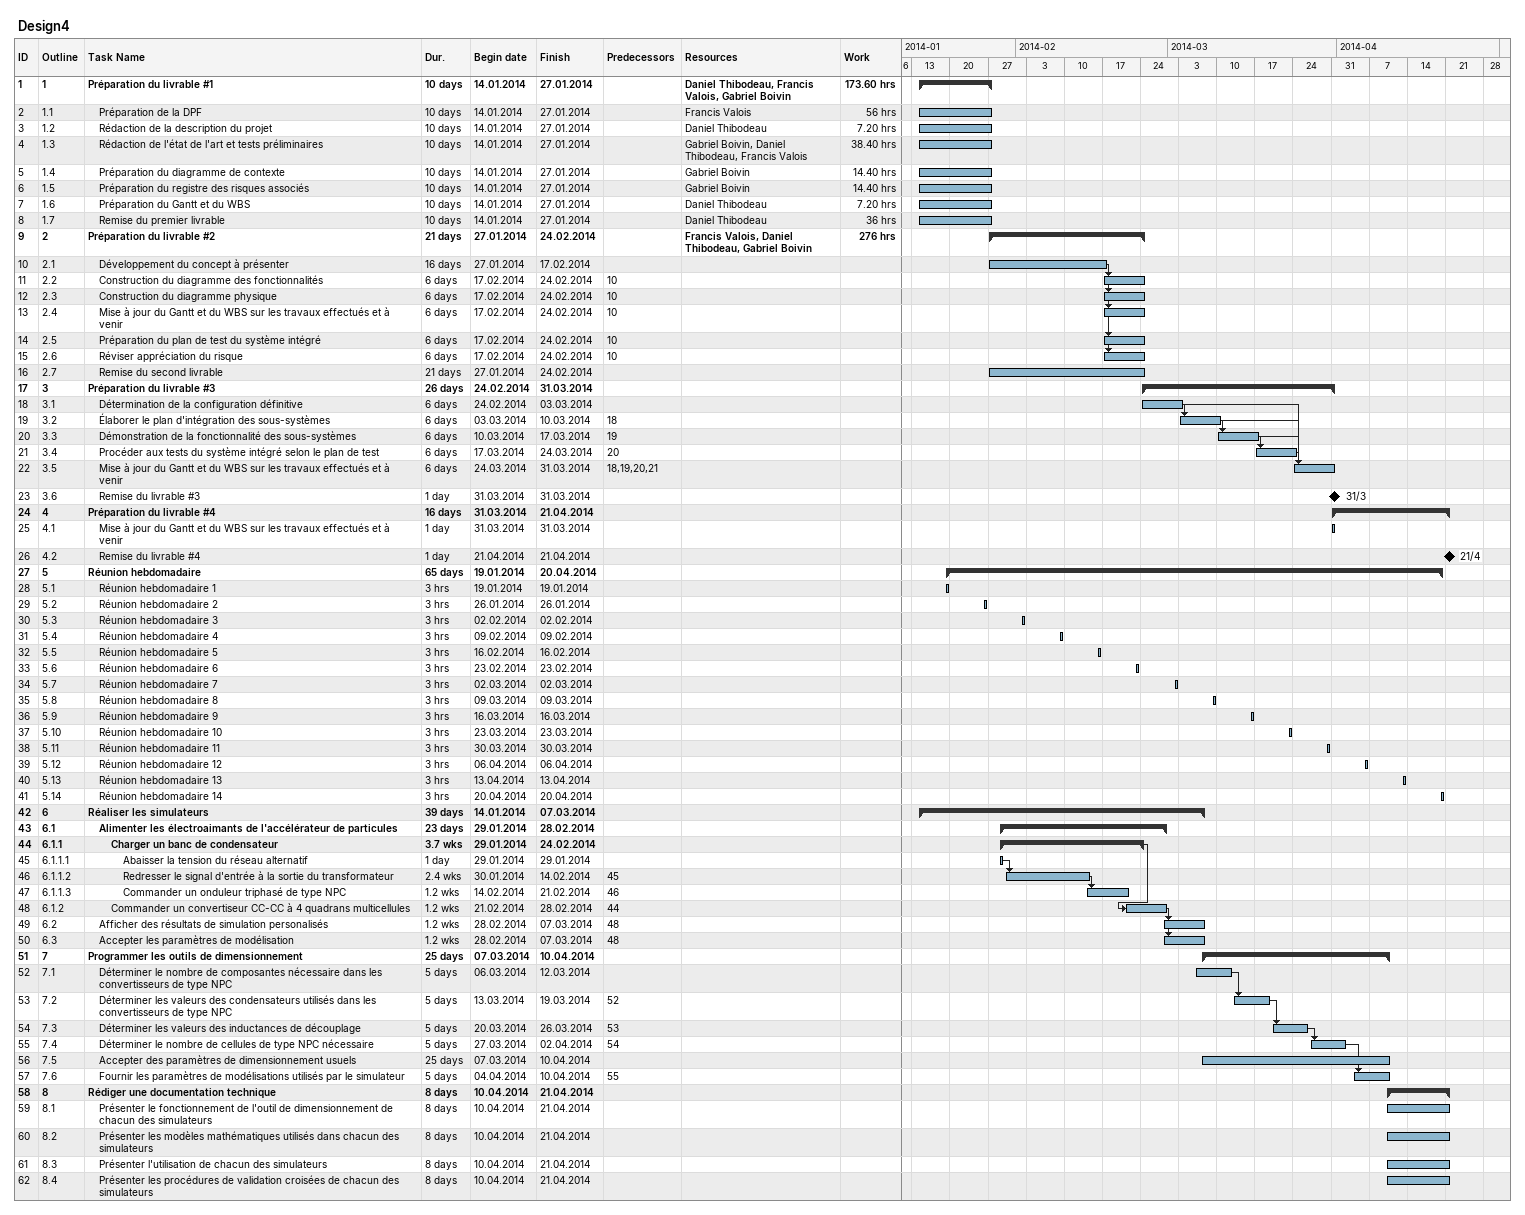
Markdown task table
Design4

| ID | WBS | Task | Duration | Start | Finish | Predecessors | Resources | Work (h) |
|---|---|---|---|---|---|---|---|---|
| 1 | 1 | **Préparation du livrable #1** | 10d | 2014-01-14 | 2014-01-27 |  | Daniel Thibodeau, Francis Valois, Gabriel Boivin | 173.60 |
| 2 | 1.1 | Préparation de la DPF | 10d | 2014-01-14 | 2014-01-27 |  | Francis Valois | 56 |
| 3 | 1.2 | Rédaction de la description du projet | 10d | 2014-01-14 | 2014-01-27 |  | Daniel Thibodeau | 7.20 |
| 4 | 1.3 | Rédaction de l'état de l'art et tests préliminaires | 10d | 2014-01-14 | 2014-01-27 |  | Gabriel Boivin, Daniel Thibodeau, Francis Valois | 38.40 |
| 5 | 1.4 | Préparation du diagramme de contexte | 10d | 2014-01-14 | 2014-01-27 |  | Gabriel Boivin | 14.40 |
| 6 | 1.5 | Préparation du registre des risques associés | 10d | 2014-01-14 | 2014-01-27 |  | Gabriel Boivin | 14.40 |
| 7 | 1.6 | Préparation du Gantt et du WBS | 10d | 2014-01-14 | 2014-01-27 |  | Daniel Thibodeau | 7.20 |
| 8 | 1.7 | Remise du premier livrable | 10d | 2014-01-14 | 2014-01-27 |  | Daniel Thibodeau | 36 |
| 9 | 2 | **Préparation du livrable #2** | 21d | 2014-01-27 | 2014-02-24 |  | Francis Valois, Daniel Thibodeau, Gabriel Boivin | 276 |
| 10 | 2.1 | Développement du concept à présenter | 16d | 2014-01-27 | 2014-02-17 |  |  |  |
| 11 | 2.2 | Construction du diagramme des fonctionnalités | 6d | 2014-02-17 | 2014-02-24 | 10 |  |  |
| 12 | 2.3 | Construction du diagramme physique | 6d | 2014-02-17 | 2014-02-24 | 10 |  |  |
| 13 | 2.4 | Mise à jour du Gantt et du WBS sur les travaux effectués et à venir | 6d | 2014-02-17 | 2014-02-24 | 10 |  |  |
| 14 | 2.5 | Préparation du plan de test du système intégré | 6d | 2014-02-17 | 2014-02-24 | 10 |  |  |
| 15 | 2.6 | Réviser appréciation du risque | 6d | 2014-02-17 | 2014-02-24 | 10 |  |  |
| 16 | 2.7 | Remise du second livrable | 21d | 2014-01-27 | 2014-02-24 |  |  |  |
| 17 | 3 | **Préparation du livrable #3** | 26d | 2014-02-24 | 2014-03-31 |  |  |  |
| 18 | 3.1 | Détermination de la configuration définitive | 6d | 2014-02-24 | 2014-03-03 |  |  |  |
| 19 | 3.2 | Élaborer le plan d'intégration des sous-systèmes | 6d | 2014-03-03 | 2014-03-10 | 18 |  |  |
| 20 | 3.3 | Démonstration de la fonctionnalité des sous-systèmes | 6d | 2014-03-10 | 2014-03-17 | 19 |  |  |
| 21 | 3.4 | Procéder aux tests du système intégré selon le plan de test | 6d | 2014-03-17 | 2014-03-24 | 20 |  |  |
| 22 | 3.5 | Mise à jour du Gantt et du WBS sur les travaux effectués et à venir | 6d | 2014-03-24 | 2014-03-31 | 18, 19, 20, 21 |  |  |
| 23 | 3.6 | Remise du livrable #3 | 1d | 2014-03-31 | 2014-03-31 |  |  |  |
| 24 | 4 | **Préparation du livrable #4** | 16d | 2014-03-31 | 2014-04-21 |  |  |  |
| 25 | 4.1 | Mise à jour du Gantt et du WBS sur les travaux effectués et à venir | 1d | 2014-03-31 | 2014-03-31 |  |  |  |
| 26 | 4.2 | Remise du livrable #4 | 1d | 2014-04-21 | 2014-04-21 |  |  |  |
| 27 | 5 | **Réunion hebdomadaire** | 65d | 2014-01-19 | 2014-04-20 |  |  |  |
| 28 | 5.1 | Réunion hebdomadaire 1 | 3h | 2014-01-19 | 2014-01-19 |  |  |  |
| 29 | 5.2 | Réunion hebdomadaire 2 | 3h | 2014-01-26 | 2014-01-26 |  |  |  |
| 30 | 5.3 | Réunion hebdomadaire 3 | 3h | 2014-02-02 | 2014-02-02 |  |  |  |
| 31 | 5.4 | Réunion hebdomadaire 4 | 3h | 2014-02-09 | 2014-02-09 |  |  |  |
| 32 | 5.5 | Réunion hebdomadaire 5 | 3h | 2014-02-16 | 2014-02-16 |  |  |  |
| 33 | 5.6 | Réunion hebdomadaire 6 | 3h | 2014-02-23 | 2014-02-23 |  |  |  |
| 34 | 5.7 | Réunion hebdomadaire 7 | 3h | 2014-03-02 | 2014-03-02 |  |  |  |
| 35 | 5.8 | Réunion hebdomadaire 8 | 3h | 2014-03-09 | 2014-03-09 |  |  |  |
| 36 | 5.9 | Réunion hebdomadaire 9 | 3h | 2014-03-16 | 2014-03-16 |  |  |  |
| 37 | 5.10 | Réunion hebdomadaire 10 | 3h | 2014-03-23 | 2014-03-23 |  |  |  |
| 38 | 5.11 | Réunion hebdomadaire 11 | 3h | 2014-03-30 | 2014-03-30 |  |  |  |
| 39 | 5.12 | Réunion hebdomadaire 12 | 3h | 2014-04-06 | 2014-04-06 |  |  |  |
| 40 | 5.13 | Réunion hebdomadaire 13 | 3h | 2014-04-13 | 2014-04-13 |  |  |  |
| 41 | 5.14 | Réunion hebdomadaire 14 | 3h | 2014-04-20 | 2014-04-20 |  |  |  |
| 42 | 6 | **Réaliser les simulateurs** | 39d | 2014-01-14 | 2014-03-07 |  |  |  |
| 43 | 6.1 | **Alimenter les électroaimants de l'accélérateur de particules** | 23d | 2014-01-29 | 2014-02-28 |  |  |  |
| 44 | 6.1.1 | **Charger un banc de condensateur** | 3.7w | 2014-01-29 | 2014-02-24 |  |  |  |
| 45 | 6.1.1.1 | Abaisser la tension du réseau alternatif | 1d | 2014-01-29 | 2014-01-29 |  |  |  |
| 46 | 6.1.1.2 | Redresser le signal d'entrée à la sortie du transformateur | 2.4w | 2014-01-30 | 2014-02-14 | 45 |  |  |
| 47 | 6.1.1.3 | Commander un onduleur triphasé de type NPC | 1.2w | 2014-02-14 | 2014-02-21 | 46 |  |  |
| 48 | 6.1.2 | Commander un convertiseur CC-CC à 4 quadrans multicellules | 1.2w | 2014-02-21 | 2014-02-28 | 44 |  |  |
| 49 | 6.2 | Afficher des résultats de simulation personalisés | 1.2w | 2014-02-28 | 2014-03-07 | 48 |  |  |
| 50 | 6.3 | Accepter les paramètres de modélisation | 1.2w | 2014-02-28 | 2014-03-07 | 48 |  |  |
| 51 | 7 | **Programmer les outils de dimensionnement** | 25d | 2014-03-07 | 2014-04-10 |  |  |  |
| 52 | 7.1 | Déterminer le nombre de composantes nécessaire dans les convertisseurs de type NPC | 5d | 2014-03-06 | 2014-03-12 |  |  |  |
| 53 | 7.2 | Déterminer les valeurs des condensateurs utilisés dans les convertisseurs de type NPC | 5d | 2014-03-13 | 2014-03-19 | 52 |  |  |
| 54 | 7.3 | Déterminer les valeurs des inductances de découplage | 5d | 2014-03-20 | 2014-03-26 | 53 |  |  |
| 55 | 7.4 | Déterminer le nombre de cellules de type NPC nécessaire | 5d | 2014-03-27 | 2014-04-02 | 54 |  |  |
| 56 | 7.5 | Accepter des paramètres de dimensionnement usuels | 25d | 2014-03-07 | 2014-04-10 |  |  |  |
| 57 | 7.6 | Fournir les paramètres de modélisations utilisés par le simulateur | 5d | 2014-04-04 | 2014-04-10 | 55 |  |  |
| 58 | 8 | **Rédiger une documentation technique** | 8d | 2014-04-10 | 2014-04-21 |  |  |  |
| 59 | 8.1 | Présenter le fonctionnement de l'outil de dimensionnement de chacun des simulateurs | 8d | 2014-04-10 | 2014-04-21 |  |  |  |
| 60 | 8.2 | Présenter les modèles mathématiques utilisés dans chacun des simulateurs | 8d | 2014-04-10 | 2014-04-21 |  |  |  |
| 61 | 8.3 | Présenter l'utilisation de chacun des simulateurs | 8d | 2014-04-10 | 2014-04-21 |  |  |  |
| 62 | 8.4 | Présenter les procédures de validation croisées de chacun des simulateurs | 8d | 2014-04-10 | 2014-04-21 |  |  |  |
